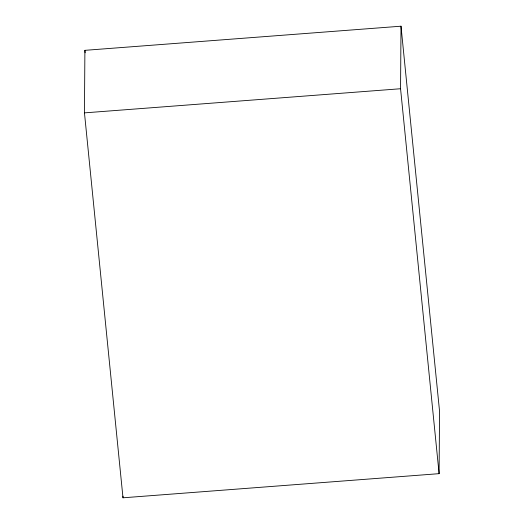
<?xml version="1.0" encoding="UTF-8"?>
<svg xmlns="http://www.w3.org/2000/svg" width="524" height="524" viewBox="0 0 524 524"><rect width="100%" height="100%" fill="white"/><g stroke="black" fill="none" stroke-linecap="round" stroke-linejoin="round"><path stroke-width="0.79" d="M84.462 112.876L84.901 50.337L401.004 26.2L439.538 411.124L439.099 473.663L122.996 497.8L84.462 112.876L400.565 88.739L401.004 26.2M122.996 497.8L123.009 496.176M400.565 88.739L439.099 473.663M84.901 50.337L85.143 52.78"/></g></svg>
